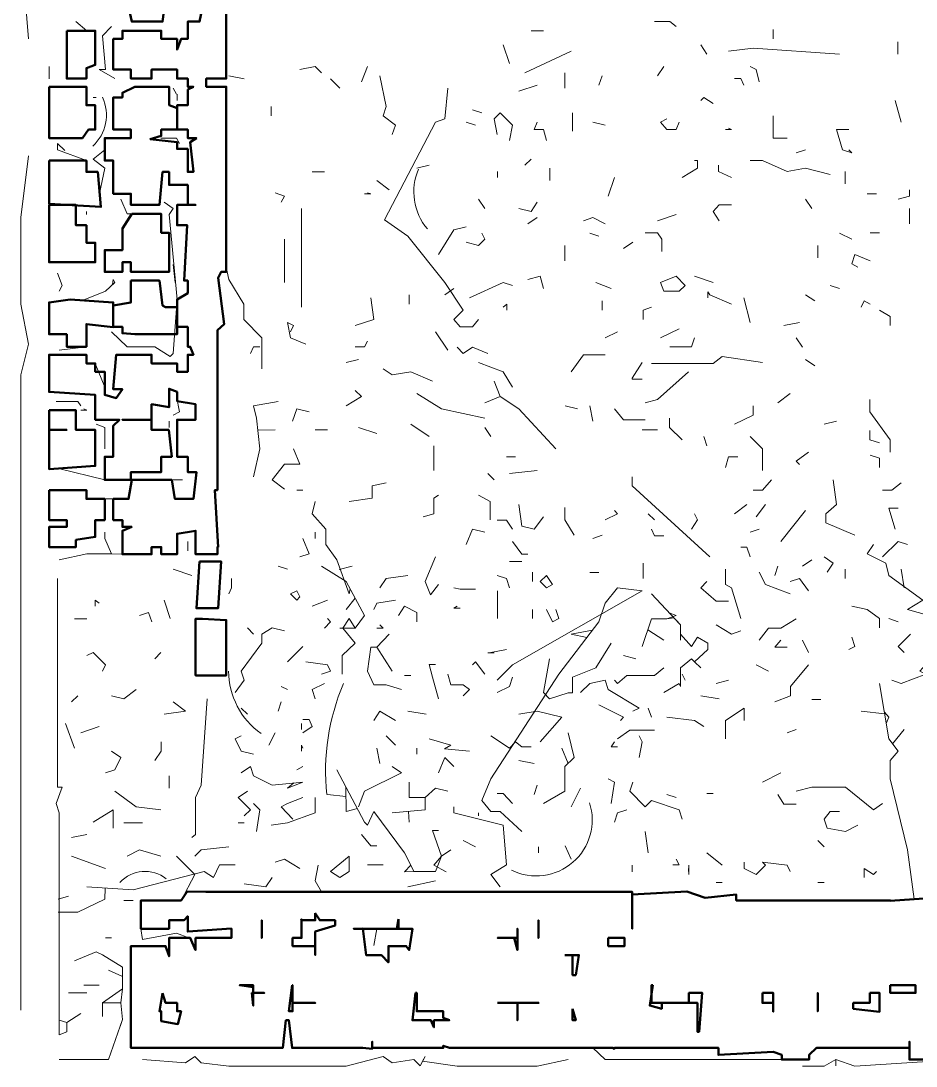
# Model space of a CAD drawing. Header units: metres. Extents: x 0.1 to 48.1, y 1.3 to 34.5.
# Drawn here: x 0.12 to 2.05, y 1.339 to 3.593 of the extents above; entities that cross this region are included whole.
import ezdxf

# ---------------------------------------------------------------- set-up
doc = ezdxf.new("R2010")
doc.units = ezdxf.units.M
doc.linetypes.add('DASHDOT', pattern=[1, 0.5, -0.25, 0, -0.25])
for name, color, linetype, lineweight in [('P2D_AXONES', 1, 'DASHDOT', 13), ('P2D_GRAMMES', 7, 'Continuous', 18), ('P2D_MIKRA', 8, 'Continuous', 13), ('P2D_TOIXOI', 7, 'Continuous', 50), ('P2D_TOXA', 7, 'Continuous', 18)]:
    doc.layers.add(name, color=color, linetype=linetype, lineweight=lineweight)

msp = doc.modelspace()

# ---------------------------------------------------------------- linework, layer by layer
at = {"layer": 'P2D_AXONES'}
msp.add_lwpolyline([(0.38233, 1.353115), (0.475419, 1.346466), (0.495366, 1.359764), (0.508665, 1.346466), (0.568508, 1.339144), (0.821178, 1.339144), (0.900969, 1.359764), (0.920916, 1.346466), (0.967461, 1.353115), (0.980759, 1.339817), (0.992071, 1.359764), (0.986364, 1.349702), (1.06055, 1.339144), (1.233429, 1.339144), (1.299921, 1.353115)], dxfattribs=at)
at = {"layer": 'P2D_GRAMMES'}
for p, q in [((0.238792, 3.591174), (0.262644, 3.571384)), ((0.725253, 3.188298), (0.725253, 2.975524)), ((0.911849, 3.158075), (0.920774, 3.151827)), ((0.688194, 3.121806), (0.688194, 3.028717)), ((0.242696, 3.072036), (0.255995, 3.072036)), ((0.448272, 3.067633), (0.452759, 3.028249)), ((0.202801, 2.882435), (0.261368, 2.890183)), ((0.280563, 2.854073), (0.300982, 2.802644)), ((1.14034, 2.815942), (1.153639, 2.782696)), ((1.153639, 2.782696), (1.120393, 2.769398)), ((0.630927, 2.710386), (0.668246, 2.710794)), ((0.201599, 2.627813), (0.300982, 2.602978)), ((0.714791, 2.580962), (0.728089, 2.580962)), ((0.300982, 2.561958), (0.31925, 2.561958)), ((0.834476, 2.41699), (0.806432, 2.40997)), ((0.840811, 2.34775), (0.821178, 2.323901)), ((1.471513, 2.280011), (1.506047, 2.257408)), ((0.595105, 2.111126), (0.608403, 2.097827)), ((1.931597, 2.104476), (1.982454, 2.098546)), ((0.668246, 2.057932), (0.654948, 2.031335)), ((2.024686, 2.064581), (1.999419, 2.033995)), ((0.973734, 2.024686), (0.973734, 2.011387)), ((1.286623, 2.024686), (1.299904, 1.991446)), ((0.728089, 1.984791), (0.714791, 1.978141)), ((0.754728, 1.918298), (0.754728, 1.885052)), ((0.781283, 1.924948), (0.820513, 1.920293)), ((0.956126, 1.888343), (0.957055, 1.865105)), ((1.466152, 1.845157), (1.472801, 1.798613)), ((0.867723, 1.772946), (0.900969, 1.772946)), ((0.960812, 1.772016), (0.967461, 1.758717)), ((0.222749, 1.705524), (0.200572, 1.698857)), ((0.309188, 1.545942), (0.339173, 1.532644)), ((0.29589, 1.475507), (0.29589, 1.446204)), ((0.20256, 1.437913), (0.219128, 1.432906)), ((0.339173, 1.439555), (0.333981, 1.424577))]:
    msp.add_line(p, q, dxfattribs=at)
for points in [[(0.315838, 3.580602), (0.29589, 3.560654), (0.302539, 3.487735), (0.289241, 3.487735), (0.322487, 3.468134)], [(1.645681, 3.527408), (1.698874, 3.534058), (1.885052, 3.520759)], [(0.894319, 3.474215), (0.907618, 3.407723), (0.900969, 3.387775), (0.927565, 3.367827), (0.920916, 3.34788), (0.920916, 3.34788)], [(0.282592, 3.42767), (0.275942, 3.42767), (0.282592, 3.42767)], [(1.040602, 3.447618), (1.033953, 3.381126), (1.014005, 3.374476), (0.904182, 3.163442), (0.954162, 3.128455), (1.033953, 3.028717), (1.073848, 2.968874), (1.053901, 2.948927), (1.067199, 2.932735), (1.093796, 2.932735), (1.107094, 2.948927)], [(0.215226, 3.312958), (0.199254, 3.327932), (0.199254, 3.314634), (0.261368, 3.291361)], [(0.300982, 3.314634), (0.275942, 3.294686), (0.300982, 3.274738), (0.290011, 3.220576)], [(0.136309, 3.301335), (0.120221, 3.168351), (0.120221, 2.982173), (0.136309, 2.895733), (0.120221, 2.829241), (0.120221, 1.459503)], [(1.692225, 3.291361), (1.718822, 3.291361), (1.772016, 3.268089), (1.811911, 3.274738), (1.865105, 3.26144), (1.865105, 3.26144)], [(0.428874, 3.201597), (0.448822, 3.188298), (0.439829, 3.175), (0.456871, 2.992147), (0.448822, 2.875785), (0.442173, 2.869136), (0.408927, 2.890183), (0.349084, 2.890183), (0.315838, 2.92233)], [(0.335785, 3.208246), (0.349084, 3.176551), (0.422624, 3.176551)], [(0.261368, 3.175), (0.261368, 3.181649), (0.261368, 3.175)], [(0.199254, 3.048665), (0.20945, 3.022068), (0.202801, 3.00992), (0.202801, 3.00992)], [(0.56305, 3.061963), (0.568508, 3.035366), (0.600923, 2.982173), (0.600923, 2.948927), (0.639623, 2.909031), (0.639623, 2.842539)], [(0.254581, 2.990112), (0.302539, 3.00992), (0.322487, 3.028717), (0.31925, 3.035366), (0.317454, 3.023975)], [(1.718822, 2.855838), (1.632382, 2.869136), (1.612435, 2.854073), (1.47945, 2.854073)], [(0.621702, 2.609817), (0.635, 2.66966), (0.628351, 2.736152), (0.621702, 2.762749), (0.674895, 2.771984)], [(1.153639, 2.782696), (1.193534, 2.756099), (1.273325, 2.66966)], [(0.741387, 2.74945), (0.714791, 2.756099), (0.706026, 2.729503)], [(0.708141, 2.66966), (0.72144, 2.637054), (0.688194, 2.637054), (0.661597, 2.603168), (0.688194, 2.58322), (0.688194, 2.58322)], [(0.754686, 2.556623), (0.748037, 2.530026), (0.777491, 2.49678), (0.777491, 2.463534), (0.80123, 2.430288), (0.827827, 2.357147), (0.829818, 2.367904)], [(0.300982, 2.476832), (0.300982, 2.490131), (0.300982, 2.476832)], [(0.754728, 2.490131), (0.754728, 2.476832), (0.754728, 2.490131)], [(0.300982, 2.476832), (0.315838, 2.443586), (0.362382, 2.442659)], [(1.958194, 2.463534), (1.944895, 2.443586), (1.984791, 2.423639), (1.99144, 2.397042), (2.064581, 2.343848), (2.031335, 2.323901), (2.07788, 2.310602)], [(0.202801, 2.430288), (0.262644, 2.443586), (0.315838, 2.443586)], [(1.014005, 2.436937), (0.992071, 2.383743), (1.003013, 2.355042), (1.020654, 2.377094)], [(0.767984, 2.41699), (0.821178, 2.383743), (0.861073, 2.310602), (0.841126, 2.283655)], [(0.199254, 2.390393), (0.199254, 1.940619), (0.20945, 1.940619), (0.196152, 1.905), (0.202801, 1.885052), (0.202801, 1.406309), (0.219128, 1.412958), (0.219128, 1.432906), (0.249346, 1.452853)], [(1.14699, 2.170969), (1.180236, 2.204215), (1.459503, 2.363796), (1.406309, 2.370445), (1.379712, 2.337199), (1.366414, 2.297304), (1.279974, 2.184267), (1.133691, 1.958194), (1.113743, 1.911649), (1.133691, 1.888377), (1.153639, 1.888377), (1.200183, 1.845157)], [(0.781283, 2.343848), (0.748037, 2.33055), (0.748037, 2.33055)], [(1.479513, 2.357147), (1.54224, 2.290654), (1.54224, 2.270707), (1.56589, 2.24411), (1.579188, 2.264058), (1.601321, 2.250759), (1.601321, 2.237461), (1.572539, 2.210864), (1.56589, 2.217513), (1.54224, 2.197565), (1.54224, 2.15767), (1.539293, 2.164319), (1.506047, 2.144372)], [(0.781283, 2.303953), (0.787932, 2.297304), (0.774634, 2.283655), (0.774634, 2.283655)], [(1.512696, 2.303736), (1.47945, 2.303736), (1.459503, 2.24411), (1.459503, 2.24411)], [(1.518183, 2.316155), (1.532644, 2.310602), (1.512696, 2.303736), (1.528061, 2.305685), (1.54224, 2.290654)], [(1.712173, 2.257408), (1.73212, 2.283655), (1.758717, 2.283655), (1.791963, 2.303736), (1.791963, 2.303736)], [(2.227185, 2.310602), (2.227185, 2.290654), (2.197565, 2.284005), (2.091178, 2.205251), (2.07123, 2.205251), (2.057932, 2.190916), (2.07123, 2.184267), (2.018037, 2.164319), (1.998089, 2.170969)], [(0.688194, 2.277356), (0.661597, 2.284005), (0.639623, 2.270707), (0.639623, 2.250759), (0.595105, 2.190916), (0.601754, 2.170969), (0.581806, 2.144372)], [(0.814529, 2.283655), (0.841126, 2.250759), (0.812505, 2.224162), (0.812505, 2.184267)], [(1.340557, 2.263491), (1.306571, 2.270707), (1.352467, 2.279066)], [(0.914267, 2.270707), (0.88767, 2.242329), (0.874372, 2.242329), (0.867723, 2.190916), (0.881021, 2.161144), (0.907618, 2.161144), (0.940864, 2.151021)], [(1.54224, 2.270707), (1.54224, 2.257408), (1.54224, 2.270707)], [(0.88767, 2.242329), (0.920916, 2.190916), (0.920916, 2.190916)], [(1.39301, 2.250759), (1.359764, 2.197565), (1.30961, 2.177618), (1.30961, 2.143918), (1.299921, 2.143918), (1.260026, 2.131073), (1.246728, 2.144372), (1.260026, 2.217513)], [(1.971492, 2.164319), (1.99144, 2.044634), (2.011387, 2.018037), (1.994327, 1.998089), (1.994327, 1.958194), (2.031335, 1.805262), (2.046031, 1.699239)], [(0.521963, 2.131073), (0.508665, 1.944895), (0.496817, 1.918298), (0.496817, 1.838508), (0.488717, 1.831859)], [(1.679418, 2.084529), (1.679418, 2.111126), (1.639364, 2.084529), (1.639364, 2.044634), (1.639364, 2.044634)], [(1.981814, 2.102391), (1.99144, 2.091178), (1.985869, 2.078059)], [(1.299921, 2.057932), (1.31322, 2.004738), (1.293237, 1.984791), (1.293237, 1.931597), (1.246728, 1.905)], [(1.000707, 2.044634), (1.047251, 2.031335), (1.033821, 2.023369), (1.087147, 2.018037)], [(0.595105, 1.971492), (0.615052, 1.984791), (0.621702, 1.964843), (0.661597, 1.944895), (0.728089, 1.951545), (0.694843, 1.938246), (0.708339, 1.949569)], [(1.020654, 1.971492), (1.033953, 2.004738), (1.053901, 1.984791), (1.053901, 1.984791)], [(0.80123, 1.978141), (0.861073, 1.865105), (0.867723, 1.858455), (0.881021, 1.888377), (0.947513, 1.798613), (0.960812, 1.772016), (0.947513, 1.757768), (0.967461, 1.758717)], [(0.820639, 1.941481), (0.821178, 1.888377), (0.845627, 1.89428)], [(1.040602, 1.931597), (1.014005, 1.938246), (0.992071, 1.918298), (0.992071, 1.891702), (0.920916, 1.885052)], [(0.957055, 1.951545), (0.957055, 1.918298), (0.992071, 1.918298)], [(1.791963, 1.931597), (1.825209, 1.940619), (1.898351, 1.940619), (1.958194, 1.891702), (1.978141, 1.905), (1.978141, 1.905)], [(0.728089, 1.918298), (0.694843, 1.905), (0.681545, 1.898351), (0.706182, 1.871705)], [(1.053901, 1.885052), (1.053901, 1.898351), (1.053901, 1.885052)], [(0.754728, 1.885052), (0.694843, 1.863765), (0.659935, 1.858455)], [(1.053901, 1.885052), (1.160288, 1.858455), (1.166937, 1.772946), (1.133691, 1.752068), (1.153639, 1.725471), (1.153639, 1.725471)], [(1.106524, 1.878403), (1.106524, 1.885052), (1.106524, 1.878403)], [(1.007356, 1.847019), (1.027304, 1.791963), (1.010499, 1.772016), (1.036979, 1.757643)], [(1.020654, 1.847019), (1.007356, 1.847019), (1.020654, 1.847019)], [(0.422225, 1.791963), (0.375681, 1.805262), (0.349084, 1.791963)], [(1.047251, 1.805262), (1.027304, 1.791963), (1.014005, 1.758717), (0.967461, 1.758717)], [(1.306571, 1.785314), (1.293272, 1.813977), (1.293272, 1.813977)], [(0.455471, 1.791963), (0.495366, 1.752068), (0.465445, 1.696369)], [(0.262644, 1.725471), (0.362382, 1.718822), (0.515314, 1.758717), (0.535262, 1.745419), (0.54856, 1.772946), (0.581806, 1.772946)], [(0.761335, 1.772016), (0.754686, 1.73877), (0.767984, 1.714671)], [(1.438225, 1.772016), (1.438225, 1.757768), (1.438225, 1.757768)], [(0.301695, 1.722868), (0.300982, 1.698874), (0.242696, 1.671368), (0.200781, 1.671353)], [(0.379005, 1.635194), (0.38233, 1.612435), (0.455471, 1.625733), (0.482068, 1.615659)], [(0.236047, 1.56589), (0.282592, 1.585838), (0.29589, 1.579188), (0.339173, 1.552592), (0.339173, 1.506047), (0.335785, 1.475507), (0.29589, 1.475507), (0.339173, 1.506047)], [(0.335785, 1.475507), (0.339173, 1.439555), (0.309188, 1.353055), (0.202801, 1.353055)], [(1.353115, 1.378187), (1.379712, 1.353055), (1.76054, 1.353055)], [(1.805262, 1.339144), (1.851806, 1.339144), (1.876965, 1.353115), (1.876965, 1.339817), (1.876965, 1.353115), (1.918298, 1.339144), (2.142558, 1.353055)]]:
    msp.add_lwpolyline(points, dxfattribs=at)
for points in [[(0.814529, 2.283655), (0.80788, 2.283655), (0.841126, 2.283655), (0.827827, 2.303953)], [(0.827827, 1.791963), (0.787932, 1.758717), (0.80788, 1.745419), (0.827827, 1.758717)]]:
    msp.add_lwpolyline(points, close=True, dxfattribs=at)
at = {"layer": 'P2D_MIKRA'}
for p, q in [((0.12301, 3.726885), (0.136309, 3.554005)), ((1.220131, 3.571384), (1.246728, 3.571384)), ((1.742277, 3.573953), (1.742277, 3.554005)), ((1.160288, 3.540707), (1.173586, 3.500812)), ((1.585838, 3.540707), (1.599136, 3.520759)), ((2.011116, 3.547356), (2.011116, 3.520759)), ((1.306571, 3.527408), (1.206832, 3.480864)), ((0.181048, 3.494162), (0.181048, 3.467565)), ((0.867723, 3.494162), (0.854424, 3.460916)), ((1.506047, 3.494162), (1.492749, 3.474215)), ((0.568508, 3.474215), (0.601754, 3.467565)), ((1.293237, 3.480864), (1.293237, 3.447618)), ((1.373063, 3.474215), (1.366414, 3.454267)), ((0.787932, 3.467565), (0.80788, 3.447618)), ((1.233429, 3.454267), (1.193534, 3.440969)), ((0.448822, 3.447618), (0.455471, 3.434319)), ((0.659935, 3.407723), (0.659935, 3.387775)), ((2.004738, 3.421021), (2.018037, 3.374476)), ((1.093796, 3.401073), (1.113743, 3.394424)), ((1.30961, 3.394424), (1.30961, 3.354529)), ((1.080497, 3.374476), (1.100445, 3.367827)), ((1.353115, 3.374476), (1.379712, 3.367827)), ((1.811911, 3.314634), (1.791963, 3.307984)), ((1.220131, 3.294686), (1.206832, 3.281387)), ((1.000707, 3.281387), (0.97411, 3.274738)), ((1.260228, 3.274738), (1.260228, 3.248141)), ((1.897622, 3.268089), (1.897622, 3.241492)), ((0.748037, 3.266981), (0.774634, 3.266981)), ((0.88767, 3.248141), (0.914267, 3.228194)), ((1.39966, 3.254791), (1.386361, 3.214895)), ((1.107094, 3.208246), (1.120393, 3.188298)), ((1.811911, 3.208246), (1.825209, 3.188298)), ((1.944895, 3.219796), (1.964843, 3.219796)), ((2.035953, 3.188298), (2.035953, 3.155052)), ((1.233429, 3.168351), (1.213482, 3.155052)), ((1.532644, 3.175), (1.492749, 3.161702)), ((1.346466, 3.135105), (1.366414, 3.128455)), ((1.885052, 3.135105), (1.911649, 3.121806)), ((1.951545, 3.135872), (1.971492, 3.135872)), ((1.439555, 3.115157), (1.419607, 3.101859)), ((1.293237, 3.108508), (1.293237, 3.075262)), ((1.838327, 3.108508), (1.838327, 3.081911)), ((1.359764, 3.028717), (1.39301, 3.015419)), ((1.572539, 3.042016), (1.612435, 3.028717)), ((1.865105, 3.022068), (1.885052, 3.015419)), ((0.957055, 3.00212), (0.957055, 2.982173)), ((1.053901, 3.015419), (1.033953, 3.00212)), ((1.811911, 3.00212), (1.831859, 2.988822)), ((1.373296, 2.988822), (1.373296, 2.968874)), ((1.678927, 2.995471), (1.692225, 2.942277)), ((1.798613, 2.942277), (1.765366, 2.935628)), ((1.014005, 2.92233), (1.040602, 2.882435)), ((1.406309, 2.92233), (1.379712, 2.909031)), ((1.539293, 2.928979), (1.499398, 2.909031)), ((1.791963, 2.909031), (1.805262, 2.889084)), ((0.847775, 2.862487), (0.821178, 2.855838)), ((1.811911, 2.862487), (1.831859, 2.849188)), ((1.778665, 2.789346), (1.752068, 2.769398)), ((1.293272, 2.762749), (1.319869, 2.756099)), ((1.346466, 2.762749), (1.353115, 2.729503)), ((1.878403, 2.729503), (1.851806, 2.722853)), ((0.754686, 2.710794), (0.781283, 2.710794)), ((0.847775, 2.716204), (0.88767, 2.702906)), ((0.960812, 2.722853), (1.000707, 2.696257)), ((1.120393, 2.716204), (1.133691, 2.696257)), ((1.459503, 2.710794), (1.492749, 2.710794)), ((1.592487, 2.696257), (1.599136, 2.676309)), ((1.010499, 2.676309), (1.010499, 2.623115)), ((1.166937, 2.652734), (1.186885, 2.652734)), ((1.127042, 2.616466), (1.14034, 2.603168)), ((1.233429, 2.623115), (1.173586, 2.616466)), ((1.685576, 2.549974), (1.658979, 2.530026)), ((1.725471, 2.549974), (1.705524, 2.523377)), ((1.472801, 2.530026), (1.486099, 2.516728)), ((1.811911, 2.536675), (1.758717, 2.470183)), ((1.373063, 2.483482), (1.353115, 2.476832)), ((1.712173, 2.49678), (1.692225, 2.490131)), ((0.479938, 2.470183), (0.479938, 2.450236)), ((0.674895, 2.41699), (0.694843, 2.41034)), ((1.173586, 2.427341), (1.200183, 2.427341)), ((1.461461, 2.423639), (1.461461, 2.390393)), ((1.752068, 2.41699), (1.745419, 2.397042)), ((1.825209, 2.430288), (1.805262, 2.41699)), ((0.448822, 2.41034), (0.488717, 2.397042)), ((1.223206, 2.403691), (1.223206, 2.383743)), ((1.346466, 2.40358), (1.366414, 2.40358)), ((1.897622, 2.41034), (1.897622, 2.390393)), ((2.018037, 2.41034), (2.024686, 2.370445)), ((0.428874, 2.343848), (0.442173, 2.303953)), ((1.147796, 2.363796), (1.147796, 2.303953)), ((1.223206, 2.323901), (1.223206, 2.303953)), ((0.236047, 2.303736), (0.262644, 2.303736)), ((1.99144, 2.303953), (2.011387, 2.297304)), ((0.608403, 2.284005), (0.621702, 2.270707)), ((1.805262, 2.257408), (1.81856, 2.230812)), ((0.728089, 2.24411), (0.694843, 2.210864)), ((0.422225, 2.230812), (0.408927, 2.217513)), ((1.419607, 2.224162), (1.446204, 2.217513)), ((1.572539, 2.210864), (1.585838, 2.197565)), ((1.705524, 2.204215), (1.73212, 2.190916)), ((0.947513, 2.181542), (0.960812, 2.181542)), ((1.545942, 2.184267), (1.552592, 2.170969)), ((1.645681, 2.170969), (1.619084, 2.164319)), ((0.681545, 2.15767), (0.694843, 2.151021)), ((0.242696, 2.137723), (0.229398, 2.124424)), ((0.681545, 2.124424), (0.674895, 2.104476)), ((1.585838, 2.137723), (1.625733, 2.131073)), ((1.825209, 2.129572), (1.845157, 2.129572)), ((0.954162, 2.104476), (0.994058, 2.097827)), ((1.472801, 2.111126), (1.47945, 2.091178)), ((0.216099, 2.07788), (0.236047, 2.024686)), ((0.725253, 2.07788), (0.725253, 2.064581)), ((0.289241, 2.07123), (0.249346, 2.057932)), ((0.907618, 2.051283), (0.927565, 2.031335)), ((1.791963, 2.064581), (1.772016, 2.057932)), ((0.88767, 2.024686), (0.894319, 1.99144)), ((1.193534, 1.998089), (1.22678, 1.99144)), ((0.439829, 1.964843), (0.439829, 1.938246)), ((1.758717, 1.971492), (1.718822, 1.951545)), ((1.233429, 1.944895), (1.22678, 1.924948)), ((1.326518, 1.938246), (1.306571, 1.898351)), ((1.512696, 1.924948), (1.532644, 1.918298)), ((1.599136, 1.927137), (1.612435, 1.927137)), ((0.342435, 1.863765), (0.38233, 1.863765)), ((0.588455, 1.863765), (0.601754, 1.863765)), ((0.262644, 1.838508), (0.229398, 1.831859)), ((1.073848, 1.825209), (1.100445, 1.811911)), ((1.235804, 1.811911), (1.235804, 1.798613)), ((1.838508, 1.825209), (1.851806, 1.811911)), ((0.229398, 1.791963), (0.302539, 1.765366)), ((1.599136, 1.798613), (1.632382, 1.772016)), ((1.014005, 1.73877), (0.954162, 1.725471)), ((0.342435, 1.696369), (0.362382, 1.696369)), ((0.302539, 1.615659), (0.315838, 1.615659)), ((0.255995, 1.513557), (0.289241, 1.513557)), ((0.222749, 1.496876), (0.262644, 1.496876)), ((0.980759, 1.457358), (1.014005, 1.457358))]:
    msp.add_line(p, q, dxfattribs=at)
for points in [[(1.486099, 3.591174), (1.519346, 3.591174), (1.532644, 3.580602)], [(0.72144, 3.487513), (0.754686, 3.494162), (0.767984, 3.480864)], [(1.692225, 3.494162), (1.705524, 3.487513), (1.712173, 3.460916)], [(1.658979, 3.468134), (1.672277, 3.468134), (1.678927, 3.454267)], [(0.456871, 3.434319), (0.456871, 3.421021), (0.456871, 3.434319)], [(1.585838, 3.421021), (1.592487, 3.42767), (1.612435, 3.414372)], [(1.14699, 3.34788), (1.14034, 3.381126), (1.153639, 3.394424), (1.180236, 3.367827), (1.173586, 3.334581)], [(1.512696, 3.381126), (1.499398, 3.374476), (1.512696, 3.358317), (1.532644, 3.358317), (1.539293, 3.374476)], [(1.742277, 3.387775), (1.742277, 3.339854), (1.772016, 3.339854)], [(1.233429, 3.374476), (1.22678, 3.358317), (1.246728, 3.358317), (1.253377, 3.334581)], [(1.645681, 3.361178), (1.65233, 3.358317), (1.639031, 3.358317)], [(1.905, 3.358317), (1.878403, 3.358317), (1.891702, 3.314634), (1.911649, 3.307984), (1.905, 3.314634)], [(0.422225, 3.339854), (0.455471, 3.339854), (0.46212, 3.327932)], [(1.572539, 3.291361), (1.578634, 3.291361), (1.578634, 3.274738), (1.545942, 3.254791)], [(1.147796, 3.254791), (1.147796, 3.268089), (1.147796, 3.254791)], [(1.623891, 3.281387), (1.623891, 3.268089), (1.65233, 3.254791)], [(2.035953, 3.228194), (2.035953, 3.214895), (2.011387, 3.208246)], [(0.668246, 3.221545), (0.688194, 3.214895), (0.681545, 3.201597)], [(0.867723, 3.221545), (0.874372, 3.219796), (0.861073, 3.219796)], [(1.233429, 3.201597), (1.220131, 3.181649), (1.193534, 3.188298)], [(1.65233, 3.195925), (1.625733, 3.195925), (1.612435, 3.181649), (1.625733, 3.161702)], [(1.333168, 3.161702), (1.353115, 3.168351), (1.379712, 3.155052)], [(1.080497, 3.148403), (1.053901, 3.141754), (1.020654, 3.08856)], [(1.113743, 3.135105), (1.120393, 3.121806), (1.107094, 3.108508), (1.080497, 3.115157)], [(1.466152, 3.135872), (1.492749, 3.135872), (1.501891, 3.121806), (1.501891, 3.095209)], [(1.951545, 3.075262), (1.918298, 3.08856), (1.911649, 3.068613), (1.924948, 3.061963)], [(1.087147, 2.995471), (1.160288, 3.028717), (1.180236, 3.022068)], [(1.213482, 3.035366), (1.240079, 3.042016), (1.246728, 3.015419)], [(1.601321, 2.995471), (1.601321, 3.00877), (1.605785, 3.00212), (1.65233, 2.982173)], [(0.874372, 2.995471), (0.881021, 2.948927), (0.841126, 2.935628)], [(1.160288, 2.975524), (1.167885, 2.982173), (1.167885, 2.968874)], [(1.47945, 2.975524), (1.461461, 2.968874), (1.461461, 2.948927)], [(1.951545, 2.982173), (1.938246, 2.988822), (1.931597, 2.975524)], [(1.971492, 2.968874), (1.994327, 2.955576), (1.994327, 2.935628)], [(0.734738, 2.895733), (0.701492, 2.909031), (0.694843, 2.942277), (0.708141, 2.935628), (0.701492, 2.92233)], [(1.572539, 2.909031), (1.56589, 2.890183), (1.519346, 2.890183)], [(0.635, 2.890183), (0.621702, 2.890183), (0.615052, 2.875785)], [(0.867723, 2.902382), (0.861073, 2.890183), (0.841126, 2.890183)], [(1.06055, 2.889084), (1.073848, 2.875785), (1.093796, 2.889084), (1.127042, 2.875785)], [(1.379712, 2.872871), (1.333168, 2.872871), (1.306571, 2.83589)], [(0.900969, 2.842539), (0.920916, 2.829241), (0.960812, 2.83589), (1.007356, 2.815942)], [(1.107094, 2.855838), (1.160288, 2.83589), (1.180236, 2.802644)], [(1.459503, 2.855838), (1.438225, 2.822592), (1.438225, 2.820205), (1.459503, 2.820205)], [(1.559241, 2.83589), (1.492749, 2.776047), (1.466152, 2.769398)], [(0.841126, 2.795995), (0.854424, 2.782696), (0.821178, 2.762749)], [(0.196152, 2.771984), (0.242696, 2.771984), (0.249346, 2.762749)], [(0.455471, 2.782696), (0.46212, 2.74945), (0.448822, 2.742801)], [(0.97411, 2.789346), (1.027304, 2.756099), (1.120393, 2.736152)], [(1.950159, 2.776047), (1.950159, 2.74945), (1.994327, 2.689607), (1.994327, 2.66301)], [(0.255995, 2.756099), (0.262644, 2.753294), (0.249346, 2.753294)], [(1.39966, 2.756099), (1.419607, 2.732465), (1.466152, 2.732465)], [(1.698873, 2.762749), (1.698873, 2.742801), (1.658979, 2.722853)], [(0.439829, 2.729503), (0.439829, 2.716204), (0.439829, 2.729503)], [(1.518396, 2.736152), (1.518396, 2.716204), (1.545942, 2.689607)], [(0.282592, 2.722853), (0.300982, 2.716204), (0.300982, 2.66966)], [(1.950159, 2.709555), (1.950159, 2.689607), (1.971492, 2.682958)], [(1.692225, 2.696257), (1.718895, 2.66966), (1.718895, 2.623115)], [(1.81856, 2.66301), (1.791963, 2.643063), (1.798613, 2.636414)], [(1.665628, 2.652734), (1.645681, 2.652734), (1.639031, 2.629764)], [(1.951545, 2.656361), (1.9714, 2.649712), (1.9714, 2.629764)], [(0.38233, 2.602978), (0.46877, 2.602978), (0.455471, 2.602978)], [(0.907618, 2.596518), (0.877696, 2.589869), (0.877696, 2.563272), (0.827827, 2.556623)], [(1.438225, 2.609817), (1.438225, 2.589869), (1.605785, 2.436937)], [(1.73877, 2.603168), (1.718822, 2.580962), (1.698874, 2.580962)], [(1.871754, 2.603168), (1.878403, 2.549974), (1.8555, 2.530026), (1.8555, 2.510079), (1.918298, 2.483482)], [(2.018037, 2.596518), (1.998089, 2.580962), (1.978141, 2.580962)], [(1.020654, 2.569921), (1.010499, 2.563272), (1.010499, 2.530026), (0.987408, 2.523377)], [(1.107094, 2.569921), (1.13203, 2.556623), (1.13203, 2.516728)], [(1.193534, 2.549974), (1.200183, 2.503429), (1.22678, 2.49678), (1.246728, 2.523377)], [(1.293237, 2.543325), (1.293237, 2.516728), (1.31322, 2.483482)], [(1.39966, 2.536675), (1.406309, 2.530026), (1.379712, 2.516728)], [(1.572539, 2.530026), (1.579188, 2.516728), (1.56589, 2.49678)], [(2.011387, 2.541925), (1.99144, 2.541925), (2.004738, 2.49678)], [(1.14699, 2.516224), (1.166937, 2.516224), (1.180236, 2.49678)], [(1.120393, 2.490131), (1.093796, 2.49678), (1.080497, 2.463534)], [(1.47945, 2.49678), (1.486099, 2.482171), (1.506047, 2.482171)], [(0.728089, 2.476832), (0.741387, 2.443586), (0.72144, 2.436937)], [(1.180236, 2.470183), (1.200183, 2.442659), (1.213482, 2.442659)], [(1.672277, 2.458199), (1.685576, 2.458199), (1.692225, 2.436937)], [(2.031335, 2.463534), (2.011387, 2.470183), (1.978141, 2.436937)], [(1.851806, 2.436937), (1.871754, 2.423639), (1.858455, 2.403691)], [(0.574038, 2.390393), (0.574038, 2.370445), (0.568508, 2.357147)], [(0.954162, 2.397042), (0.907618, 2.390393), (0.894319, 2.370445)], [(1.14699, 2.397042), (1.166937, 2.390393), (1.173586, 2.370445)], [(1.639364, 2.41034), (1.639364, 2.377094), (1.65233, 2.370445), (1.672277, 2.303953)], [(1.712173, 2.403691), (1.725471, 2.377094), (1.778665, 2.357147)], [(1.778665, 2.383743), (1.798613, 2.390393), (1.81856, 2.363796)], [(1.053901, 2.370445), (1.067199, 2.367122), (1.100445, 2.367122)], [(1.599136, 2.383743), (1.585838, 2.370445), (1.619084, 2.341632), (1.645681, 2.341632)], [(0.289241, 2.337199), (0.280563, 2.343848), (0.280563, 2.33055)], [(0.927565, 2.343848), (0.88767, 2.337199), (0.881021, 2.323901)], [(0.934215, 2.310602), (0.947513, 2.33055), (0.973734, 2.317251), (0.973734, 2.297304)], [(1.06055, 2.33055), (1.053901, 2.326335), (1.067199, 2.326335)], [(1.253377, 2.323901), (1.266675, 2.297304), (1.279974, 2.303953), (1.273325, 2.323901)], [(1.911649, 2.33055), (1.944895, 2.323901), (1.9714, 2.303953), (1.9714, 2.284005)], [(0.375681, 2.310602), (0.395628, 2.317251), (0.402277, 2.297304)], [(0.894319, 2.290654), (0.900969, 2.283655), (0.88767, 2.283655)], [(1.619084, 2.290654), (1.65233, 2.270707), (1.672277, 2.277356)], [(1.758717, 2.257408), (1.745419, 2.242329), (1.772016, 2.242329)], [(1.911649, 2.264058), (1.918298, 2.24411), (1.905, 2.237461)], [(2.037984, 2.270707), (2.011387, 2.24411), (2.024686, 2.230812)], [(1.166937, 2.237461), (1.133691, 2.230812), (1.127042, 2.229884), (1.14034, 2.229884)], [(0.262644, 2.224162), (0.275942, 2.230812), (0.302539, 2.204215), (0.29589, 2.190916)], [(0.734738, 2.210864), (0.781283, 2.204215), (0.787932, 2.190916), (0.767984, 2.184267)], [(1.093796, 2.204215), (1.100445, 2.210864), (1.120393, 2.184267)], [(1.014005, 2.205251), (1.000707, 2.205251), (1.007356, 2.177618), (1.020654, 2.131073)], [(1.506047, 2.197565), (1.486099, 2.181542), (1.426257, 2.181542), (1.406309, 2.164319), (1.39966, 2.170969)], [(1.81856, 2.204215), (1.779577, 2.15767), (1.779577, 2.137723), (1.745419, 2.124424)], [(0.774634, 2.164319), (0.748037, 2.151021), (0.754686, 2.131073)], [(1.040602, 2.184267), (1.047251, 2.161144), (1.073848, 2.161144), (1.087147, 2.151021), (1.073848, 2.137723)], [(1.180236, 2.177618), (1.173586, 2.15767), (1.14699, 2.144372)], [(1.326518, 2.144372), (1.346466, 2.164319), (1.379712, 2.170969), (1.386361, 2.151021), (1.452853, 2.111126), (1.439555, 2.104476)], [(0.369031, 2.151021), (0.342435, 2.131073), (0.315838, 2.137723)], [(0.448822, 2.124424), (0.475419, 2.104476), (0.428874, 2.097827)], [(0.881021, 2.084529), (0.894319, 2.104476), (0.927565, 2.084529)], [(1.193534, 2.097827), (1.233429, 2.104476), (1.286623, 2.091178), (1.240079, 2.037984)], [(1.366414, 2.117775), (1.419607, 2.091178), (1.412958, 2.084529)], [(0.728089, 2.086506), (0.741387, 2.086506), (0.748037, 2.07123), (0.728089, 2.057932)], [(1.512696, 2.091178), (1.572539, 2.084529), (1.592487, 2.07123)], [(0.595105, 2.051283), (0.581806, 2.044634), (0.595105, 2.018037), (0.621702, 2.011387)], [(1.133691, 2.051283), (1.173586, 2.024686), (1.186885, 2.037984), (1.200183, 2.027577), (1.220131, 2.027577)], [(1.486099, 2.063394), (1.432906, 2.063394), (1.406309, 2.044634)], [(1.452853, 2.051283), (1.459503, 2.037984), (1.452853, 2.004738)], [(0.422624, 2.037984), (0.422624, 2.018037), (0.408927, 1.998089)], [(0.728089, 2.024686), (0.725253, 2.031335), (0.725253, 2.018037)], [(1.39966, 2.037984), (1.39301, 2.027577), (1.406309, 2.027577)], [(0.315838, 2.018037), (0.335785, 2.004738), (0.322487, 1.978141), (0.302539, 1.971492)], [(0.920916, 1.984791), (0.940864, 1.971492), (0.861073, 1.931597), (0.847775, 1.898351)], [(1.386361, 1.958194), (1.39966, 1.951545), (1.39301, 1.905)], [(1.439555, 1.951545), (1.432906, 1.931597), (1.466152, 1.898351), (1.47945, 1.911649), (1.539293, 1.891702), (1.545942, 1.871754)], [(0.322487, 1.931597), (0.369031, 1.898351), (0.422225, 1.891702)], [(0.608403, 1.931597), (0.588455, 1.918298), (0.615052, 1.891702), (0.601754, 1.878403)], [(1.14699, 1.927137), (1.160288, 1.927137), (1.180236, 1.905)], [(1.752068, 1.924948), (1.765366, 1.904067), (1.791963, 1.904067)], [(0.621702, 1.905), (0.635, 1.891702), (0.628351, 1.845157)], [(0.31925, 1.851806), (0.31925, 1.891702), (0.275942, 1.865105)], [(1.426257, 1.891702), (1.406309, 1.885052), (1.39966, 1.865105)], [(1.924948, 1.858455), (1.898351, 1.845157), (1.858455, 1.851806), (1.851806, 1.871754), (1.865105, 1.888377), (1.885052, 1.888377)], [(0.854424, 1.838508), (0.874372, 1.813977), (0.88767, 1.813977)], [(0.568508, 1.811911), (0.508665, 1.805262), (0.495366, 1.791963)], [(0.668246, 1.778665), (0.688194, 1.785314), (0.72144, 1.765366)], [(1.532644, 1.785314), (1.539293, 1.772946), (1.525995, 1.772946)], [(1.559241, 1.758717), (1.560246, 1.772016), (1.560246, 1.752068)], [(1.679418, 1.778665), (1.679418, 1.765366), (1.705524, 1.752068), (1.725471, 1.772016), (1.718822, 1.778665), (1.772016, 1.772016), (1.778665, 1.758717)], [(1.964843, 1.758717), (1.958194, 1.752068), (1.938246, 1.765366), (1.938246, 1.745419)], [(0.661597, 1.745419), (0.648298, 1.725471), (0.601754, 1.73212)], [(1.632382, 1.735268), (1.619084, 1.735268), (1.632382, 1.735268)], [(1.851806, 1.735268), (1.838508, 1.735268), (1.851806, 1.735268)], [(0.934215, 1.635194), (0.88767, 1.635194), (0.881021, 1.599136)]]:
    msp.add_lwpolyline(points, dxfattribs=at)
for points in [[(1.532644, 3.042016), (1.552592, 3.022068), (1.539293, 3.00992), (1.506047, 3.00992), (1.499398, 3.028717)], [(1.253377, 2.397042), (1.266675, 2.377094), (1.253377, 2.370445), (1.240079, 2.383743)], [(0.701492, 2.357147), (0.714791, 2.363796), (0.72144, 2.350497), (0.714791, 2.343848)]]:
    msp.add_lwpolyline(points, close=True, dxfattribs=at)
at = {"layer": 'P2D_TOIXOI'}
for points in [[(0.51199, 3.622243), (0.50534, 3.591174), (0.479938, 3.591174), (0.479938, 3.553624), (0.465445, 3.553624), (0.456871, 3.530733), (0.456871, 3.553624), (0.422624, 3.553624), (0.422624, 3.571384), (0.339173, 3.571384), (0.339173, 3.553624), (0.31925, 3.553624), (0.31925, 3.487735), (0.357279, 3.487735), (0.357279, 3.468134), (0.40204, 3.468134), (0.40204, 3.487735), (0.422624, 3.487735), (0.422624, 3.487735), (0.456871, 3.487735), (0.456871, 3.468134), (0.479938, 3.468134), (0.479938, 3.450467), (0.492042, 3.450467), (0.479938, 3.444293), (0.479938, 3.410572), (0.456871, 3.410572), (0.456871, 3.358317), (0.479938, 3.358317), (0.479938, 3.339854), (0.498691, 3.339854), (0.485393, 3.331257), (0.492042, 3.266981), (0.479938, 3.266981), (0.479938, 3.316671), (0.456871, 3.316671), (0.456871, 3.331257), (0.398953, 3.337906), (0.422624, 3.344555), (0.422624, 3.358317), (0.456871, 3.358317), (0.456871, 3.404398), (0.439829, 3.411047), (0.439829, 3.450467), (0.365707, 3.450467), (0.339173, 3.437644), (0.339173, 3.42767), (0.31925, 3.42767), (0.31925, 3.358317), (0.357279, 3.358317), (0.357279, 3.339854), (0.300982, 3.339854), (0.300982, 3.291361), (0.31925, 3.291361), (0.31925, 3.219796), (0.339173, 3.219796), (0.339173, 3.219796), (0.357279, 3.219796), (0.357279, 3.195925), (0.418901, 3.195925), (0.42555, 3.266981), (0.439829, 3.266981), (0.439829, 3.239042), (0.479938, 3.239042), (0.479938, 3.195925), (0.496817, 3.195925), (0.496817, 3.195925), (0.456871, 3.195925), (0.456871, 3.15203), (0.478743, 3.15203), (0.472094, 3.032781), (0.479938, 3.032781), (0.479938, 3.005445), (0.456871, 2.992147), (0.456871, 2.932735), (0.479938, 2.932735), (0.479938, 2.890183), (0.485393, 2.890183), (0.492042, 2.872871), (0.479938, 2.872871), (0.479938, 2.836259), (0.456871, 2.836259), (0.456871, 2.854073), (0.422624, 2.854073), (0.422624, 2.854073), (0.40204, 2.854073), (0.40204, 2.872871), (0.325812, 2.872871), (0.319162, 2.798513), (0.33911, 2.798513), (0.325812, 2.779372), (0.300982, 2.786021), (0.300982, 2.836259), (0.280563, 2.836259), (0.280563, 2.854073), (0.261368, 2.854073), (0.261368, 2.872871), (0.181048, 2.872871), (0.181048, 2.79267), (0.280563, 2.786021), (0.280563, 2.732465), (0.332461, 2.732465), (0.31925, 2.719529), (0.31925, 2.652734), (0.300982, 2.652734), (0.300982, 2.602978), (0.357279, 2.602978), (0.357279, 2.619791), (0.422624, 2.619791), (0.422624, 2.652734), (0.445497, 2.652734), (0.438848, 2.710794), (0.422624, 2.710794), (0.422624, 2.710794), (0.40204, 2.710794), (0.40204, 2.732465), (0.339173, 2.732465), (0.339173, 2.732465), (0.40204, 2.732465), (0.40204, 2.766073), (0.439829, 2.759424), (0.439829, 2.799319), (0.456871, 2.79267), (0.456871, 2.772723), (0.496817, 2.766073), (0.496817, 2.732465), (0.456871, 2.732465), (0.456871, 2.697365), (0.456871, 2.697365), (0.456871, 2.652734), (0.479938, 2.652734), (0.479938, 2.619791), (0.498691, 2.619791), (0.492042, 2.561958), (0.452147, 2.561958), (0.445497, 2.602978), (0.359058, 2.602978), (0.352408, 2.561958), (0.31925, 2.561958), (0.31925, 2.516224), (0.339173, 2.516224), (0.339173, 2.501767), (0.359058, 2.501767), (0.339173, 2.493455), (0.339173, 2.442659), (0.40204, 2.442659), (0.40204, 2.458199), (0.422624, 2.458199), (0.422624, 2.442659), (0.456871, 2.442659), (0.456871, 2.486806), (0.496817, 2.493455), (0.496817, 2.442659), (0.543753, 2.442659), (0.543753, 2.458199), (0.545236, 2.458199), (0.538586, 2.580962), (0.543753, 2.580962), (0.543753, 2.652734), (0.543753, 2.652734), (0.543753, 2.925654), (0.558534, 2.938953), (0.545236, 3.038691), (0.551885, 3.051394), (0.56305, 3.051394), (0.56305, 3.118482), (0.56305, 3.125131), (0.56305, 3.450467), (0.519921, 3.450467), (0.519921, 3.468134), (0.56305, 3.468134), (0.56305, 3.638881)], [(0.352408, 3.622243), (0.359058, 3.591174), (0.42555, 3.591174), (0.432199, 3.638881)], [(2.087503, 1.702199), (1.994327, 1.69555), (1.994327, 1.696369), (1.662653, 1.696369), (1.662653, 1.708848), (1.595812, 1.702199), (1.555916, 1.715497), (1.438225, 1.708848), (1.438225, 1.635194), (1.438225, 1.635194), (1.438225, 1.714671), (1.167885, 1.714671), (1.167885, 1.714671), (0.912487, 1.714671), (0.912487, 1.714671), (0.877696, 1.714671), (0.877696, 1.714671), (0.518639, 1.714671), (0.478743, 1.715497), (0.465445, 1.696369), (0.379005, 1.696369), (0.379005, 1.635194), (0.439829, 1.635194), (0.439829, 1.65368), (0.472094, 1.65368), (0.479938, 1.662304), (0.479938, 1.629058), (0.574038, 1.635707), (0.574038, 1.615659), (0.543753, 1.615659), (0.543753, 1.615659), (0.496817, 1.615659), (0.496817, 1.589162), (0.485393, 1.615659), (0.439829, 1.615659), (0.439829, 1.575864), (0.432199, 1.597991), (0.357279, 1.597991), (0.357279, 1.378187), (0.684869, 1.378187), (0.691518, 1.437915), (0.698168, 1.437915), (0.704817, 1.378187), (0.754728, 1.378187), (0.754728, 1.378187), (0.857749, 1.378187), (0.877696, 1.376387), (0.877696, 1.391936), (0.877696, 1.391936), (0.877696, 1.378187), (0.912487, 1.378187), (0.912487, 1.378187), (0.992071, 1.378187), (0.992071, 1.378187), (1.03074, 1.378187), (1.03074, 1.383037), (1.043927, 1.378187), (1.13203, 1.378187), (1.13203, 1.378187), (1.190777, 1.378187), (1.190777, 1.378187), (1.396335, 1.378187), (1.400214, 1.376387), (1.400214, 1.378187), (1.623891, 1.378187), (1.623891, 1.363089), (1.742094, 1.369738), (1.76054, 1.363089), (1.76054, 1.353055), (1.819459, 1.353055), (1.819459, 1.363089), (1.835183, 1.378187), (1.994327, 1.378187), (1.994327, 1.378187), (2.035953, 1.378187), (2.035953, 1.391936), (2.035953, 1.391936), (2.035953, 1.353055), (2.125856, 1.353055)]]:
    msp.add_lwpolyline(points, dxfattribs=at)
for points in [[(0.219128, 3.571384), (0.219128, 3.52169), (0.219128, 3.52169), (0.219128, 3.468134), (0.261368, 3.468134), (0.261368, 3.490838), (0.280563, 3.497487), (0.280563, 3.571384)], [(0.181048, 3.450467), (0.181048, 3.339854), (0.25267, 3.339854), (0.265969, 3.358317), (0.280563, 3.358317), (0.280563, 3.410572), (0.261368, 3.410572), (0.261368, 3.450467)], [(0.181048, 3.291361), (0.181048, 3.198272), (0.292565, 3.191623), (0.285916, 3.266981), (0.261368, 3.266981), (0.261368, 3.291361)], [(0.181048, 3.195925), (0.181048, 3.072036), (0.280563, 3.072036), (0.280563, 3.114317), (0.261368, 3.114317), (0.261368, 3.15203), (0.238792, 3.15203), (0.238792, 3.195925)], [(0.359058, 3.176551), (0.339173, 3.145079), (0.339173, 3.114317), (0.339173, 3.114317), (0.339173, 3.098534), (0.300982, 3.098534), (0.300982, 3.051394), (0.339173, 3.051394), (0.339173, 3.072036), (0.357279, 3.072036), (0.357279, 3.051394), (0.439829, 3.051394), (0.439829, 3.135872), (0.422624, 3.135872), (0.422624, 3.176551)], [(0.357279, 3.032781), (0.357279, 2.985497), (0.31925, 2.978848), (0.31925, 2.932735), (0.339173, 2.932735), (0.339173, 2.919005), (0.365707, 2.916873), (0.456871, 2.916873), (0.456871, 2.975493), (0.432199, 2.975493), (0.42555, 2.978848), (0.418901, 3.032781)], [(0.226073, 2.992147), (0.181048, 2.985497), (0.181048, 2.916873), (0.219128, 2.916873), (0.219128, 2.890183), (0.261368, 2.890183), (0.261368, 2.938953), (0.31925, 2.932304), (0.31925, 2.985497)], [(0.181048, 2.753294), (0.181048, 2.710794), (0.219128, 2.710794), (0.219128, 2.710794), (0.181048, 2.710794), (0.181048, 2.62644), (0.280563, 2.633089), (0.280563, 2.710794), (0.261368, 2.710794), (0.261368, 2.710794), (0.238792, 2.710794), (0.238792, 2.753294)], [(0.181048, 2.580962), (0.181048, 2.516224), (0.219128, 2.516224), (0.219128, 2.501767), (0.181048, 2.501767), (0.181048, 2.458199), (0.238792, 2.458199), (0.238792, 2.473508), (0.280563, 2.480157), (0.280563, 2.516224), (0.300982, 2.516224), (0.300982, 2.561958), (0.261368, 2.561958), (0.261368, 2.580962)], [(0.50534, 2.427341), (0.498691, 2.326335), (0.545236, 2.326335), (0.551885, 2.427341)], [(0.51199, 2.303736), (0.496817, 2.303736), (0.496817, 2.181542), (0.56305, 2.181542), (0.56305, 2.300628)], [(0.754728, 1.668953), (0.76466, 1.65368), (0.797673, 1.65368), (0.797673, 1.642356), (0.754728, 1.629058), (0.754728, 1.578511), (0.754728, 1.578511), (0.754728, 1.597991), (0.706026, 1.597991), (0.706026, 1.615659), (0.725253, 1.615659), (0.725253, 1.655654), (0.724764, 1.65368), (0.754728, 1.65368)], [(0.639623, 1.65368), (0.639623, 1.65368), (0.639623, 1.615659), (0.639623, 1.615659)], [(0.934343, 1.655654), (0.93089, 1.635194), (0.964136, 1.635194), (0.957487, 1.589162), (0.950838, 1.597991), (0.912487, 1.597991), (0.912487, 1.562565), (0.897644, 1.578511), (0.864398, 1.578511), (0.857749, 1.635707), (0.837801, 1.635194), (0.934343, 1.635194)], [(1.235804, 1.65368), (1.235804, 1.65368), (1.235804, 1.615659), (1.235804, 1.615659)], [(1.190777, 1.635194), (1.190777, 1.635194), (1.190777, 1.589162), (1.18356, 1.615659), (1.147796, 1.615659), (1.147796, 1.615659), (1.190777, 1.615659)], [(1.386494, 1.615659), (1.421738, 1.615659), (1.421738, 1.597991), (1.386494, 1.597991)], [(1.293237, 1.578511), (1.323194, 1.578511), (1.316545, 1.535281), (1.30961, 1.535281), (1.30961, 1.578511), (1.293237, 1.578511)], [(0.621303, 1.513557), (0.621303, 1.513557), (0.621303, 1.496073), (0.644974, 1.496876), (0.618377, 1.496876), (0.621303, 1.469476), (0.621303, 1.509372), (0.59178, 1.513557), (0.621303, 1.513557)], [(0.704817, 1.513557), (0.706026, 1.513557), (0.706026, 1.475507), (0.754728, 1.475507), (0.754728, 1.475507), (0.706026, 1.475507), (0.706026, 1.457358), (0.698168, 1.457358)], [(1.482775, 1.513557), (1.479513, 1.513557), (1.479513, 1.475507), (1.518396, 1.475507), (1.518396, 1.475507), (1.560246, 1.475507), (1.560246, 1.496876), (1.589162, 1.496876), (1.582513, 1.413162), (1.578634, 1.413162), (1.578634, 1.475507), (1.501891, 1.475507), (1.501891, 1.462827), (1.476126, 1.469476)], [(1.994327, 1.513557), (2.049145, 1.513557), (2.049145, 1.496876), (1.994327, 1.496876)], [(0.42555, 1.496073), (0.432199, 1.475507), (0.456871, 1.475507), (0.456871, 1.457358), (0.465445, 1.457358), (0.458796, 1.429581), (0.422624, 1.43623), (0.422624, 1.457358), (0.418901, 1.457358)], [(0.970785, 1.496876), (0.973734, 1.496876), (0.973734, 1.457358), (1.03074, 1.457358), (1.03074, 1.44288), (1.043927, 1.437915), (1.010499, 1.437915), (1.010499, 1.422932), (1.004031, 1.437915), (0.964136, 1.437915)], [(1.718895, 1.496876), (1.742277, 1.496876), (1.742277, 1.456178), (1.742094, 1.475507), (1.718895, 1.475507)], [(1.838327, 1.496876), (1.838327, 1.496876), (1.838327, 1.457358), (1.838327, 1.457358)], [(1.950159, 1.496876), (1.9714, 1.496876), (1.9714, 1.456178), (1.914736, 1.462827), (1.914736, 1.475507), (1.950159, 1.475507)], [(1.147796, 1.475507), (1.203508, 1.475507), (1.236754, 1.475507), (1.190777, 1.475507), (1.190777, 1.437915), (1.190777, 1.437915), (1.190777, 1.475507), (1.147796, 1.475507)], [(1.30961, 1.462827), (1.316545, 1.437915), (1.30961, 1.437915)]]:
    msp.add_lwpolyline(points, close=True, dxfattribs=at)
at = {"layer": 'P2D_TOXA'}
for centre, radius, start, end in [((0.212199, 3.389891), 0.092317, 312.894874, 24.295065), ((1.090263, 3.223723), 0.122904, 156.288704, 220.431593), ((0.734048, 2.191489), 0.165944, 180.198315, 234.761018), ((1.265417, 1.97388), 0.488302, 157.10253, 185.771427), ((1.231193, 1.869882), 0.120779, 243.943064, 17.915859), ((0.38788, 1.685443), 0.073482, 51.537098, 137.767165)]:
    msp.add_arc(centre, radius, start, end, dxfattribs=at)

doc.saveas('drawing.dxf')
